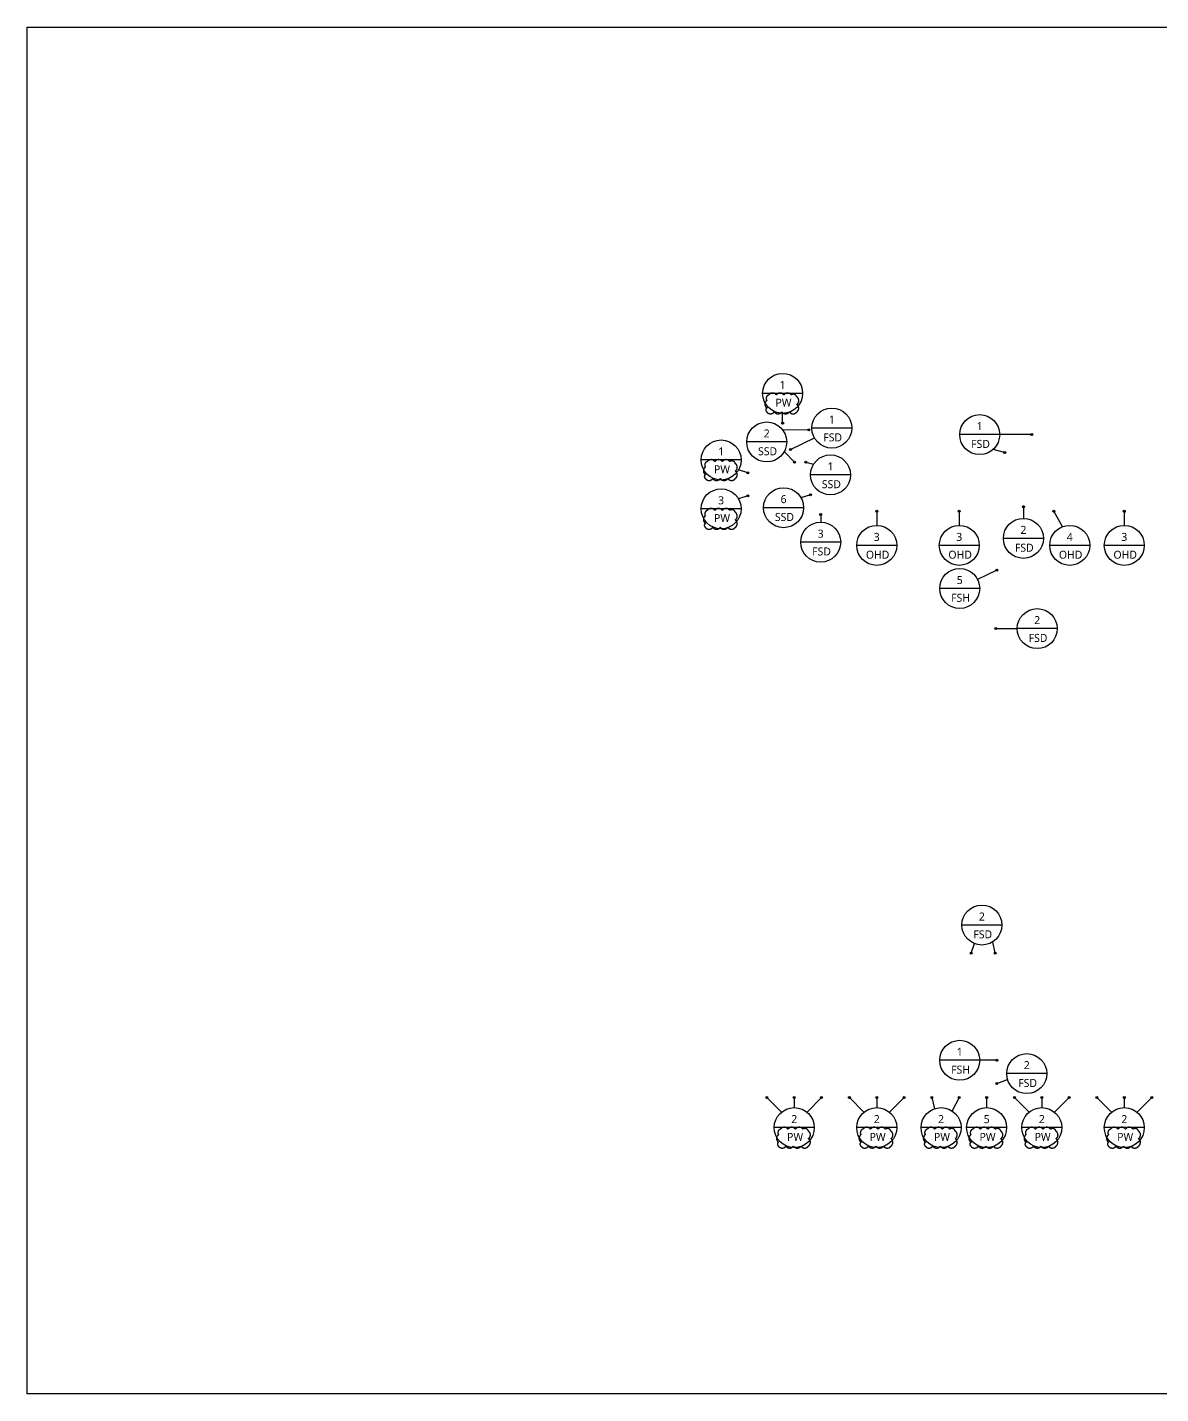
# Model space of a CAD drawing. Header units: millimetres. Extents: x -9539 to 338056, y 7443 to 2082110.
# Drawn here: x 8000 to 159076, y 715329 to 897471 of the extents above; entities that cross this region are included whole.
import ezdxf
from ezdxf.enums import TextEntityAlignment as Align

# ---------------------------------------------------------------- set-up
doc = ezdxf.new("R2010")
doc.units = ezdxf.units.MM
doc.header["$LTSCALE"] = 1000
doc.header["$MEASUREMENT"] = 0
doc.linetypes.add('ACAD_ISO03W100', pattern=[30, 12, -18])
doc.layers.get('Defpoints').update_dxf_attribs({"color": 171, "linetype": 'CONTINUOUS'})
for name, color, linetype in [('BOX', 6, 'CONTINUOUS'), ('LED', 7, 'CONTINUOUS'), ('txt', 3, 'CONTINUOUS')]:
    doc.layers.add(name, color=color, linetype=linetype)
doc.layers.add('VE변경사항적용-20220616', color=10, linetype='CONTINUOUS', plot=False)
doc.styles.add('나눔바른고딕', font='NanumBarunGothic.ttf')

msp = doc.modelspace()

# ---------------------------------------------------------------- hatches: boundary and pattern name
at = {"layer": 'LED'}
h = msp.add_hatch(color=256, dxfattribs=at)
h.dxf.hatch_style = 1
edge = h.paths.add_edge_path()
edge.add_arc((108684, 844688), 133, 0, 360)
h = msp.add_hatch(color=256, dxfattribs=at)
h.dxf.hatch_style = 1
edge = h.paths.add_edge_path()
edge.add_arc((112184, 843814), 133, 0, 360)
h = msp.add_hatch(color=256, dxfattribs=at)
h.dxf.hatch_style = 1
edge = h.paths.add_edge_path()
edge.add_arc((141884, 843181), 133, 0, 360)
h = msp.add_hatch(color=256, dxfattribs=at)
h.dxf.hatch_style = 1
edge = h.paths.add_edge_path()
edge.add_arc((109721, 841189), 133, 0, 360)
h = msp.add_hatch(color=256, dxfattribs=at)
h.dxf.hatch_style = 1
edge = h.paths.add_edge_path()
edge.add_arc((138284, 840781), 133, 0, 360)
h = msp.add_hatch(color=256, dxfattribs=at)
h.dxf.hatch_style = 1
edge = h.paths.add_edge_path()
edge.add_arc((104059, 838068), 133, 0, 360)
h = msp.add_hatch(color=256, dxfattribs=at)
h.dxf.hatch_style = 1
edge = h.paths.add_edge_path()
edge.add_arc((110279, 839489), 133, 0, 360)
h = msp.add_hatch(color=256, dxfattribs=at)
h.dxf.hatch_style = 1
edge = h.paths.add_edge_path()
edge.add_arc((111784, 839489), 133, 0, 360)
h = msp.add_hatch(color=256, dxfattribs=at)
h.dxf.hatch_style = 1
edge = h.paths.add_edge_path()
edge.add_arc((104059, 835014), 133, 0, 360)
h = msp.add_hatch(color=256, dxfattribs=at)
h.dxf.hatch_style = 1
edge = h.paths.add_edge_path()
edge.add_arc((112384, 835164), 133, 0, 360)
h = msp.add_hatch(color=256, dxfattribs=at)
h.dxf.hatch_style = 1
edge = h.paths.add_edge_path()
edge.add_arc((113754, 832536), 133, 0, 360)
h = msp.add_hatch(color=256, dxfattribs=at)
h.dxf.hatch_style = 1
edge = h.paths.add_edge_path()
edge.add_arc((121231, 832954), 133, 0, 360)
h = msp.add_hatch(color=256, dxfattribs=at)
h.dxf.hatch_style = 1
edge = h.paths.add_edge_path()
edge.add_arc((132231, 832954), 133, 0, 360)
h = msp.add_hatch(color=256, dxfattribs=at)
h.dxf.hatch_style = 1
edge = h.paths.add_edge_path()
edge.add_arc((140782, 833570), 133, 0, 360)
h = msp.add_hatch(color=256, dxfattribs=at)
h.dxf.hatch_style = 1
edge = h.paths.add_edge_path()
edge.add_arc((144841, 832954), 133, 0, 360)
h = msp.add_hatch(color=256, dxfattribs=at)
h.dxf.hatch_style = 1
edge = h.paths.add_edge_path()
edge.add_arc((154231, 832954), 133, 0, 360)
h = msp.add_hatch(color=256, dxfattribs=at)
h.dxf.hatch_style = 1
edge = h.paths.add_edge_path()
edge.add_arc((137226, 825118), 133, 0, 360)
h = msp.add_hatch(color=256, dxfattribs=at)
h.dxf.hatch_style = 1
edge = h.paths.add_edge_path()
edge.add_arc((137108, 817320), 133, 0, 360)
h = msp.add_hatch(color=256, dxfattribs=at)
h.dxf.hatch_style = 1
edge = h.paths.add_edge_path()
edge.add_arc((133831, 774061), 133, 0, 360)
h = msp.add_hatch(color=256, dxfattribs=at)
h.dxf.hatch_style = 1
edge = h.paths.add_edge_path()
edge.add_arc((137031, 774061), 133, 0, 360)
h = msp.add_hatch(color=256, dxfattribs=at)
h.dxf.hatch_style = 1
edge = h.paths.add_edge_path()
edge.add_arc((137226, 759768), 133, 0, 360)
h = msp.add_hatch(color=256, dxfattribs=at)
h.dxf.hatch_style = 1
edge = h.paths.add_edge_path()
edge.add_arc((137226, 756668), 133, 0, 360)
h = msp.add_hatch(color=256, dxfattribs=at)
h.dxf.hatch_style = 1
edge = h.paths.add_edge_path()
edge.add_arc((106579, 754796), 133, 0, 360)
h = msp.add_hatch(color=256, dxfattribs=at)
h.dxf.hatch_style = 1
edge = h.paths.add_edge_path()
edge.add_arc((110232, 754795), 133, 0, 360)
h = msp.add_hatch(color=256, dxfattribs=at)
h.dxf.hatch_style = 1
edge = h.paths.add_edge_path()
edge.add_arc((113881, 754796), 133, 0, 360)
h = msp.add_hatch(color=256, dxfattribs=at)
h.dxf.hatch_style = 1
edge = h.paths.add_edge_path()
edge.add_arc((117579, 754796), 133, 0, 360)
h = msp.add_hatch(color=256, dxfattribs=at)
h.dxf.hatch_style = 1
edge = h.paths.add_edge_path()
edge.add_arc((121232, 754795), 133, 0, 360)
h = msp.add_hatch(color=256, dxfattribs=at)
h.dxf.hatch_style = 1
edge = h.paths.add_edge_path()
edge.add_arc((124881, 754796), 133, 0, 360)
h = msp.add_hatch(color=256, dxfattribs=at)
h.dxf.hatch_style = 1
edge = h.paths.add_edge_path()
edge.add_arc((128579, 754796), 133, 0, 360)
h = msp.add_hatch(color=256, dxfattribs=at)
h.dxf.hatch_style = 1
edge = h.paths.add_edge_path()
edge.add_arc((132232, 754795), 133, 0, 360)
h = msp.add_hatch(color=256, dxfattribs=at)
h.dxf.hatch_style = 1
edge = h.paths.add_edge_path()
edge.add_arc((135882, 754795), 133, 0, 360)
h = msp.add_hatch(color=256, dxfattribs=at)
h.dxf.hatch_style = 1
edge = h.paths.add_edge_path()
edge.add_arc((139579, 754796), 133, 0, 360)
h = msp.add_hatch(color=256, dxfattribs=at)
h.dxf.hatch_style = 1
edge = h.paths.add_edge_path()
edge.add_arc((143232, 754795), 133, 0, 360)
h = msp.add_hatch(color=256, dxfattribs=at)
h.dxf.hatch_style = 1
edge = h.paths.add_edge_path()
edge.add_arc((146881, 754796), 133, 0, 360)
h = msp.add_hatch(color=256, dxfattribs=at)
h.dxf.hatch_style = 1
edge = h.paths.add_edge_path()
edge.add_arc((150579, 754796), 133, 0, 360)
h = msp.add_hatch(color=256, dxfattribs=at)
h.dxf.hatch_style = 1
edge = h.paths.add_edge_path()
edge.add_arc((154232, 754795), 133, 0, 360)
h = msp.add_hatch(color=256, dxfattribs=at)
h.dxf.hatch_style = 1
edge = h.paths.add_edge_path()
edge.add_arc((157881, 754796), 133, 0, 360)

# ---------------------------------------------------------------- linework, layer by layer
at = {"layer": 'BOX'}
for p, q in [((111347, 848678), (106013, 848678)), ((117907, 844050), (112573, 844050)), ((109228, 842199), (103895, 842199)), ((137616, 843179), (132282, 843179)), ((103151, 839794), (97818, 839794)), ((117730, 837809), (112397, 837809)), ((103151, 833288), (97818, 833288)), ((111476, 833438), (106143, 833438)), ((116422, 828842), (111088, 828842)), ((143447, 829343), (138113, 829343)), ((123897, 828409), (118563, 828409)), ((134897, 828409), (129563, 828409)), ((149623, 828409), (144289, 828409)), ((156897, 828409), (151563, 828409)), ((134955, 822667), (129622, 822667)), ((145287, 817316), (139954, 817316)), ((137910, 777803), (132576, 777803)), ((134955, 759766), (129622, 759766)), ((143892, 757989), (138559, 757989)), ((112897, 750795), (107563, 750795)), ((123897, 750795), (118563, 750795)), ((132471, 750795), (127138, 750795)), ((138547, 750795), (133213, 750795)), ((145897, 750795), (140563, 750795)), ((156897, 750795), (151563, 750795))]:
    msp.add_line(p, q, dxfattribs=at)
for centre in [(108680, 848678), (115240, 844050), (134949, 843179), (106561, 842199), (100484, 839794), (115063, 837809), (108809, 833438), (100484, 833288), (113755, 828842), (121230, 828409), (132230, 828409), (140780, 829343), (146956, 828409), (154230, 828409), (132289, 822667), (142621, 817316), (135243, 777803), (132289, 759766), (141226, 757989), (110230, 750795), (121230, 750795), (129804, 750795), (135880, 750795), (143230, 750795), (154230, 750795)]:
    msp.add_circle(centre, 2667, dxfattribs=at)
at = {"layer": 'Defpoints', "ltscale": 10000}
msp.add_lwpolyline([(8000, 897471), (292000, 897471), (292000, 715329), (8000, 715329)], close=True, dxfattribs=at)
at = {"layer": 'LED'}
for points in [[(108680, 844691), (108680, 846011)], [(112180, 843816), (108729, 843752)], [(109725, 841191), (112922, 842732)], [(141880, 843179), (137616, 843179)], [(110275, 839491), (108901, 840919)], [(138280, 840779), (136751, 841213)], [(104055, 838066), (102797, 838466)], [(111780, 839491), (112812, 839238)], [(104055, 835016), (102797, 834616)], [(112380, 835166), (111122, 834766)], [(113755, 832541), (113755, 831509)], [(121230, 832949), (121230, 831075)], [(132230, 832949), (132230, 831075)], [(140780, 833566), (140780, 832010)], [(144840, 832949), (145994, 830896)], [(154230, 832949), (154230, 831075)], [(137230, 825116), (134662, 823884)], [(137105, 817316), (139954, 817316)], [(133830, 774066), (134265, 775322)], [(137030, 774066), (136682, 775557)], [(137230, 759766), (134955, 759766)], [(137230, 756666), (138673, 757217)], [(106580, 754791), (108525, 752846)], [(110230, 754791), (110230, 753462)], [(113880, 754791), (111935, 752846)], [(117580, 754791), (119525, 752846)], [(121230, 754791), (121230, 753462)], [(124880, 754791), (122935, 752846)], [(128580, 754791), (128914, 753309)], [(132230, 754791), (131266, 753026)], [(135880, 754791), (135880, 753462)], [(139580, 754791), (141525, 752846)], [(143230, 754791), (143230, 753462)], [(146880, 754791), (144935, 752846)], [(150580, 754791), (152525, 752846)], [(154230, 754791), (154230, 753462)], [(157880, 754791), (155935, 752846)]]:
    msp.add_lwpolyline(points, dxfattribs=at)
for centre in [(108684, 844688), (112184, 843814), (141884, 843181), (109721, 841189), (138284, 840781), (104059, 838068), (110279, 839489), (111784, 839489), (104059, 835014), (112384, 835164), (113754, 832536), (121231, 832954), (132231, 832954), (140782, 833570), (144841, 832954), (154231, 832954), (137226, 825118), (137108, 817320), (133831, 774061), (137031, 774061), (137226, 759768), (137226, 756668), (106579, 754796), (110232, 754795), (113881, 754796), (117579, 754796), (121232, 754795), (124881, 754796), (128579, 754796), (132232, 754795), (135882, 754795), (139579, 754796), (143232, 754795), (146881, 754796), (150579, 754796), (154232, 754795), (157881, 754796)]:
    msp.add_circle(centre, 133, dxfattribs=at)
at = {"layer": 'VE변경사항적용-20220616', "linetype": 'ACAD_ISO03W100'}
for points in [[(106572, 846212, 0.5205671), (107572, 846212, 0.5205671), (108572, 846212, 0.5205671), (109572, 846212, 0.5205671), (110572, 846212, 0.5205671), (110580, 847204, 0.5205671), (110580, 848204, 0.5205671), (109840, 848464, 0.5205671), (108840, 848464, 0.5205671), (107840, 848464, 0.5205671), (106840, 848464, 0.5205671), (106572, 847731, 0.5205671), (106572, 846731, 0.5205671)], [(98376, 837328, 0.5205671), (99376, 837328, 0.5205671), (100376, 837328, 0.5205671), (101376, 837328, 0.5205671), (102376, 837328, 0.5205671), (102384, 838320, 0.5205671), (102384, 839320, 0.5205671), (101644, 839579, 0.5205671), (100644, 839579, 0.5205671), (99644, 839579, 0.5205671), (98644, 839579, 0.5205671), (98376, 838847, 0.5205671), (98376, 837847, 0.5205671)], [(98376, 830822, 0.5205671), (99376, 830822, 0.5205671), (100376, 830822, 0.5205671), (101376, 830822, 0.5205671), (102376, 830822, 0.5205671), (102384, 831814, 0.5205671), (102384, 832814, 0.5205671), (101644, 833074, 0.5205671), (100644, 833074, 0.5205671), (99644, 833074, 0.5205671), (98644, 833074, 0.5205671), (98376, 832342, 0.5205671), (98376, 831342, 0.5205671)], [(108122, 748330, 0.5205671), (109122, 748330, 0.5205671), (110122, 748330, 0.5205671), (111122, 748330, 0.5205671), (112122, 748330, 0.5205671), (112130, 749321, 0.5205671), (112130, 750321, 0.5205671), (111390, 750581, 0.5205671), (110390, 750581, 0.5205671), (109390, 750581, 0.5205671), (108390, 750581, 0.5205671), (108122, 749849, 0.5205671), (108122, 748849, 0.5205671)], [(119122, 748330, 0.5205671), (120122, 748330, 0.5205671), (121122, 748330, 0.5205671), (122122, 748330, 0.5205671), (123122, 748330, 0.5205671), (123130, 749321, 0.5205671), (123130, 750321, 0.5205671), (122390, 750581, 0.5205671), (121390, 750581, 0.5205671), (120390, 750581, 0.5205671), (119390, 750581, 0.5205671), (119122, 749849, 0.5205671), (119122, 748849, 0.5205671)], [(127696, 748330, 0.5205671), (128696, 748330, 0.5205671), (129696, 748330, 0.5205671), (130696, 748330, 0.5205671), (131696, 748330, 0.5205671), (131704, 749321, 0.5205671), (131704, 750321, 0.5205671), (130964, 750581, 0.5205671), (129964, 750581, 0.5205671), (128964, 750581, 0.5205671), (127964, 750581, 0.5205671), (127696, 749849, 0.5205671), (127696, 748849, 0.5205671)], [(133772, 748330, 0.5205671), (134772, 748330, 0.5205671), (135772, 748330, 0.5205671), (136772, 748330, 0.5205671), (137772, 748330, 0.5205671), (137780, 749321, 0.5205671), (137780, 750321, 0.5205671), (137040, 750581, 0.5205671), (136040, 750581, 0.5205671), (135040, 750581, 0.5205671), (134040, 750581, 0.5205671), (133772, 749849, 0.5205671), (133772, 748849, 0.5205671)], [(141122, 748330, 0.5205671), (142122, 748330, 0.5205671), (143122, 748330, 0.5205671), (144122, 748330, 0.5205671), (145122, 748330, 0.5205671), (145130, 749321, 0.5205671), (145130, 750321, 0.5205671), (144390, 750581, 0.5205671), (143390, 750581, 0.5205671), (142390, 750581, 0.5205671), (141390, 750581, 0.5205671), (141122, 749849, 0.5205671), (141122, 748849, 0.5205671)], [(152122, 748330, 0.5205671), (153122, 748330, 0.5205671), (154122, 748330, 0.5205671), (155122, 748330, 0.5205671), (156122, 748330, 0.5205671), (156130, 749321, 0.5205671), (156130, 750321, 0.5205671), (155390, 750581, 0.5205671), (154390, 750581, 0.5205671), (153390, 750581, 0.5205671), (152390, 750581, 0.5205671), (152122, 749849, 0.5205671), (152122, 748849, 0.5205671)]]:
    msp.add_lwpolyline(points, format="xyb", close=True, dxfattribs=at)

# ---------------------------------------------------------------- texts
at = {"layer": 'txt', "style": '나눔바른고딕'}
for s, height, p in [('1', 1067, (108680, 849811)), ('PW', 1066.7, (108796, 847437)), ('1', 1067, (115240, 845184)), ('2', 1067, (106561, 843332)), ('FSD', 1066.7, (115356, 842809)), ('1', 1067, (134949, 844312)), ('SSD', 1066.7, (106678, 840958)), ('FSD', 1066.7, (135065, 841938)), ('1', 1067, (100484, 840927)), ('PW', 1066.7, (100601, 838553)), ('1', 1067, (115063, 838943)), ('SSD', 1066.7, (115180, 836568)), ('3', 1067, (100484, 834422)), ('6', 1067, (108809, 834572)), ('PW', 1066.7, (100601, 832047)), ('SSD', 1066.7, (108926, 832197)), ('2', 1067, (140780, 830476)), ('3', 1067, (113755, 829976)), ('3', 1067, (121230, 829542)), ('3', 1067, (132230, 829542)), ('4', 1067, (146956, 829542)), ('3', 1067, (154230, 829542)), ('FSD', 1066.7, (113871, 827601)), ('OHD', 1066.7, (121346, 827168)), ('OHD', 1066.7, (132346, 827168)), ('FSD', 1066.7, (140896, 828102)), ('OHD', 1066.7, (147072, 827168)), ('OHD', 1066.7, (154346, 827168)), ('5', 1067, (132289, 823800)), ('FSH', 1066.7, (132405, 821426)), ('2', 1067, (142621, 818449)), ('FSD', 1066.7, (142737, 816075)), ('2', 1067, (135243, 778936)), ('FSD', 1066.7, (135360, 776562)), ('1', 1067, (132289, 760899)), ('2', 1067, (141226, 759123)), ('FSH', 1066.7, (132405, 758525)), ('FSD', 1066.7, (141342, 756748)), ('2', 1067, (110230, 751929)), ('2', 1067, (121230, 751929)), ('2', 1067, (129804, 751929)), ('5', 1067, (135880, 751929)), ('2', 1067, (143230, 751929)), ('2', 1067, (154230, 751929)), ('PW', 1066.7, (110346, 749555)), ('PW', 1066.7, (121346, 749555)), ('PW', 1066.7, (129921, 749555)), ('PW', 1066.7, (135996, 749555)), ('PW', 1066.7, (143346, 749555)), ('PW', 1066.7, (154346, 749555))]:
    msp.add_text(s, height=height, dxfattribs=at).set_placement(p, align=Align.MIDDLE_CENTER)

doc.saveas('drawing.dxf')
